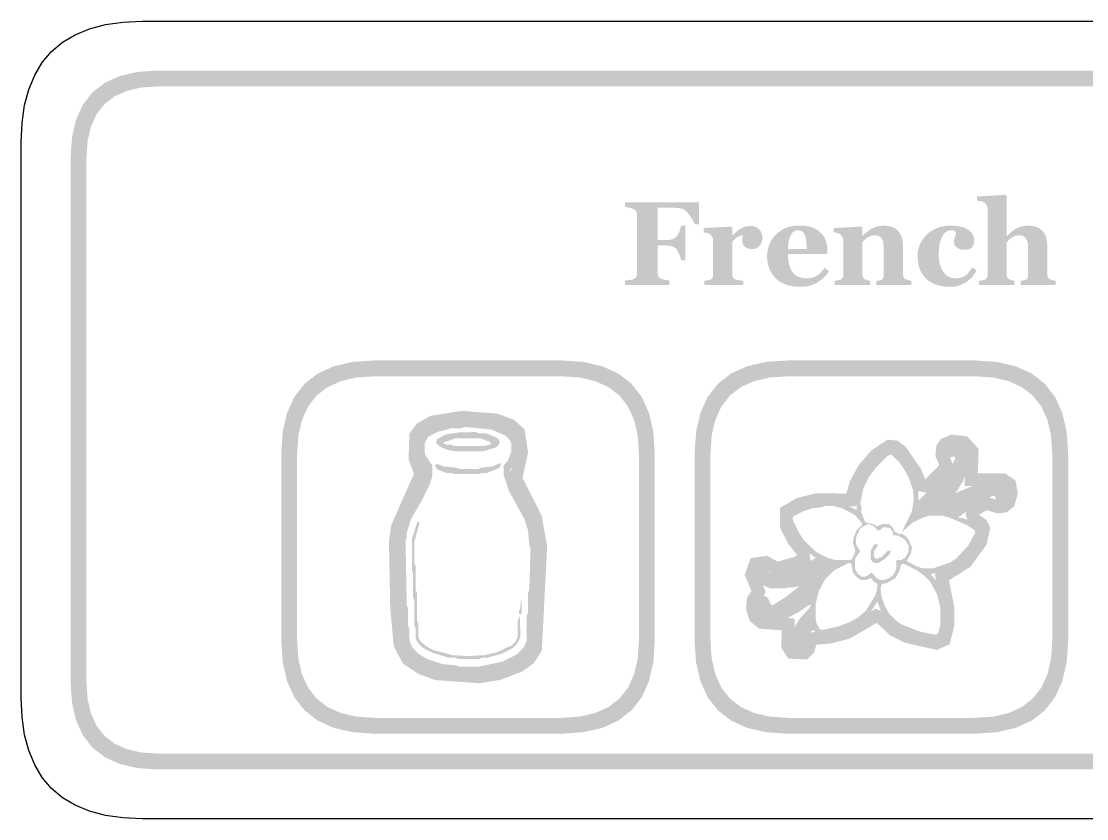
# Model space of a CAD drawing. Header units: millimetres. Extents: x 6 to 297, y 55 to 451.
# Drawn here: x 5.96 to 32.77, y 385.16 to 405.24 of the extents above; entities that cross this region are included whole.
import ezdxf

# ---------------------------------------------------------------- set-up
doc = ezdxf.new("R2010")
doc.units = ezdxf.units.MM
doc.layers.add('CUT', color=1, linetype='Continuous')
doc.layers.add('RASTER', color=7, linetype='Continuous')

msp = doc.modelspace()

# ---------------------------------------------------------------- hatches: boundary and pattern name
at = {"layer": 'RASTER'}
h = msp.add_hatch(color=7, dxfattribs=at)
h.paths.add_polyline_path([(7.2, 401.8), (7.234, 402.316), (7.337, 402.763), (7.509, 403.141), (7.75, 403.45), (8.059, 403.691), (8.438, 403.862), (8.884, 403.966), (9.4, 404), (66.6, 404), (67.116, 403.966), (67.563, 403.862), (67.941, 403.691), (68.25, 403.45), (68.491, 403.141), (68.663, 402.763), (68.766, 402.316), (68.8, 401.8), (68.8, 388.6), (68.766, 388.084), (68.663, 387.638), (68.491, 387.259), (68.25, 386.95), (67.941, 386.709), (67.563, 386.538), (67.116, 386.434), (66.6, 386.4), (9.4, 386.4), (8.884, 386.434), (8.438, 386.538), (8.059, 386.709), (7.75, 386.95), (7.509, 387.259), (7.337, 387.638), (7.234, 388.084), (7.2, 388.6)])
h.paths.add_polyline_path([(7.6, 401.8), (7.6, 388.6), (7.628, 388.178), (7.712, 387.813), (7.853, 387.503), (8.05, 387.25), (8.303, 387.053), (8.612, 386.912), (8.978, 386.828), (9.4, 386.8), (66.6, 386.8), (67.022, 386.828), (67.387, 386.912), (67.697, 387.053), (67.95, 387.25), (68.147, 387.503), (68.288, 387.813), (68.372, 388.178), (68.4, 388.6), (68.4, 401.8), (68.372, 402.222), (68.288, 402.588), (68.147, 402.897), (67.95, 403.15), (67.697, 403.347), (67.387, 403.487), (67.022, 403.572), (66.6, 403.6), (9.4, 403.6), (8.978, 403.572), (8.612, 403.487), (8.303, 403.347), (8.05, 403.15), (7.853, 402.897), (7.712, 402.588), (7.628, 402.222), (7.6, 401.8)], flags=0)
for points in [[(31.989, 398.6), (31.107, 398.6), (31.107, 398.707), (31.115, 398.708), (31.122, 398.708), (31.131, 398.709), (31.139, 398.71), (31.148, 398.711), (31.157, 398.712), (31.166, 398.713), (31.176, 398.714), (31.186, 398.715), (31.195, 398.717), (31.203, 398.718), (31.21, 398.72), (31.217, 398.722), (31.224, 398.724), (31.23, 398.726), (31.235, 398.729), (31.242, 398.733), (31.249, 398.738), (31.255, 398.743), (31.261, 398.749), (31.266, 398.755), (31.27, 398.761), (31.274, 398.768), (31.278, 398.776), (31.281, 398.784), (31.283, 398.793), (31.285, 398.803), (31.287, 398.814), (31.289, 398.826), (31.29, 398.838), (31.29, 398.852), (31.29, 398.867), (31.29, 399.552), (31.289, 399.589), (31.287, 399.623), (31.282, 399.655), (31.276, 399.684), (31.268, 399.711), (31.259, 399.736), (31.247, 399.758), (31.234, 399.778), (31.219, 399.795), (31.203, 399.81), (31.185, 399.823), (31.166, 399.834), (31.145, 399.842), (31.123, 399.848), (31.099, 399.851), (31.073, 399.852), (31.059, 399.852), (31.045, 399.851), (31.031, 399.85), (31.017, 399.848), (31.003, 399.846), (30.99, 399.843), (30.977, 399.839), (30.964, 399.835), (30.952, 399.83), (30.939, 399.825), (30.927, 399.819), (30.914, 399.813), (30.902, 399.807), (30.89, 399.799), (30.878, 399.792), (30.865, 399.784), (30.855, 399.776), (30.845, 399.769), (30.836, 399.761), (30.827, 399.754), (30.819, 399.746), (30.811, 399.739), (30.804, 399.731), (30.797, 399.724), (30.791, 399.716), (30.785, 399.709), (30.779, 399.701), (30.774, 399.695), (30.768, 399.688), (30.763, 399.682), (30.759, 399.675), (30.754, 399.669), (30.754, 398.883), (30.754, 398.87), (30.755, 398.857), (30.756, 398.845), (30.757, 398.834), (30.759, 398.824), (30.762, 398.814), (30.764, 398.805), (30.767, 398.797), (30.771, 398.789), (30.775, 398.782), (30.781, 398.775), (30.786, 398.768), (30.793, 398.762), (30.8, 398.756), (30.808, 398.75), (30.817, 398.745), (30.823, 398.742), (30.829, 398.739), (30.836, 398.736), (30.843, 398.733), (30.85, 398.73), (30.858, 398.727), (30.866, 398.724), (30.875, 398.722), (30.884, 398.719), (30.893, 398.717), (30.902, 398.715), (30.91, 398.713), (30.919, 398.711), (30.928, 398.709), (30.936, 398.708), (30.945, 398.707), (30.945, 398.6), (30.054, 398.6), (30.054, 398.707), (30.063, 398.708), (30.073, 398.708), (30.082, 398.709), (30.091, 398.71), (30.101, 398.711), (30.11, 398.712), (30.119, 398.713), (30.128, 398.714), (30.137, 398.715), (30.145, 398.717), (30.154, 398.718), (30.162, 398.72), (30.17, 398.722), (30.177, 398.724), (30.185, 398.726), (30.192, 398.729), (30.203, 398.734), (30.213, 398.739), (30.223, 398.744), (30.231, 398.75), (30.239, 398.757), (30.245, 398.764), (30.251, 398.771), (30.255, 398.779), (30.259, 398.788), (30.263, 398.797), (30.266, 398.807), (30.268, 398.818), (30.27, 398.829), (30.271, 398.841), (30.272, 398.853), (30.272, 398.867), (30.272, 400.5), (30.272, 400.512), (30.271, 400.524), (30.269, 400.536), (30.267, 400.548), (30.264, 400.561), (30.26, 400.574), (30.255, 400.586), (30.25, 400.6), (30.244, 400.612), (30.238, 400.624), (30.231, 400.635), (30.224, 400.646), (30.216, 400.655), (30.207, 400.664), (30.198, 400.672), (30.189, 400.679), (30.181, 400.683), (30.172, 400.688), (30.163, 400.692), (30.153, 400.696), (30.142, 400.699), (30.13, 400.703), (30.117, 400.706), (30.104, 400.709), (30.09, 400.711), (30.077, 400.714), (30.064, 400.716), (30.051, 400.718), (30.039, 400.719), (30.027, 400.721), (30.015, 400.722), (30.004, 400.723), (30.004, 400.829), (30.732, 400.868), (30.754, 400.844), (30.754, 399.836), (30.76, 399.836), (30.774, 399.849), (30.787, 399.861), (30.8, 399.872), (30.813, 399.884), (30.825, 399.895), (30.837, 399.906), (30.849, 399.916), (30.86, 399.926), (30.872, 399.936), (30.884, 399.947), (30.897, 399.957), (30.91, 399.967), (30.924, 399.977), (30.938, 399.987), (30.954, 399.997), (30.969, 400.008), (30.984, 400.016), (30.999, 400.025), (31.015, 400.033), (31.032, 400.04), (31.05, 400.048), (31.069, 400.055), (31.09, 400.061), (31.111, 400.068), (31.133, 400.074), (31.155, 400.079), (31.178, 400.083), (31.201, 400.086), (31.225, 400.089), (31.249, 400.091), (31.274, 400.092), (31.299, 400.093), (31.357, 400.091), (31.41, 400.084), (31.46, 400.074), (31.507, 400.059), (31.55, 400.039), (31.589, 400.016), (31.624, 399.988), (31.656, 399.956), (31.684, 399.921), (31.708, 399.883), (31.729, 399.842), (31.745, 399.799), (31.758, 399.752), (31.768, 399.703), (31.773, 399.652), (31.775, 399.598), (31.775, 398.88), (31.775, 398.867), (31.776, 398.854), (31.777, 398.842), (31.779, 398.831), (31.781, 398.821), (31.784, 398.811), (31.787, 398.802), (31.791, 398.793), (31.796, 398.786), (31.801, 398.778), (31.807, 398.771), (31.814, 398.764), (31.822, 398.758), (31.831, 398.752), (31.841, 398.747), (31.851, 398.742), (31.858, 398.739), (31.865, 398.736), (31.872, 398.734), (31.879, 398.731), (31.887, 398.729), (31.894, 398.726), (31.902, 398.724), (31.91, 398.722), (31.918, 398.719), (31.927, 398.717), (31.936, 398.715), (31.946, 398.714), (31.956, 398.712), (31.966, 398.71), (31.978, 398.708), (31.989, 398.707)], [(23.015, 400.123), (22.903, 400.123), (22.891, 400.154), (22.877, 400.185), (22.862, 400.217), (22.844, 400.249), (22.824, 400.281), (22.802, 400.314), (22.778, 400.348), (22.752, 400.382), (22.726, 400.414), (22.699, 400.443), (22.673, 400.467), (22.648, 400.488), (22.622, 400.505), (22.597, 400.518), (22.572, 400.527), (22.548, 400.532), (22.537, 400.534), (22.524, 400.535), (22.511, 400.536), (22.497, 400.538), (22.482, 400.539), (22.466, 400.54), (22.449, 400.541), (22.431, 400.542), (22.413, 400.543), (22.395, 400.544), (22.378, 400.545), (22.361, 400.546), (22.344, 400.546), (22.328, 400.547), (22.312, 400.547), (22.296, 400.547), (21.972, 400.547), (21.972, 399.731), (22.179, 399.731), (22.201, 399.731), (22.221, 399.732), (22.242, 399.734), (22.261, 399.736), (22.28, 399.739), (22.298, 399.742), (22.315, 399.746), (22.331, 399.751), (22.347, 399.756), (22.363, 399.762), (22.378, 399.77), (22.392, 399.778), (22.406, 399.788), (22.42, 399.798), (22.433, 399.809), (22.446, 399.822), (22.455, 399.832), (22.464, 399.843), (22.473, 399.856), (22.482, 399.871), (22.49, 399.887), (22.499, 399.904), (22.508, 399.923), (22.517, 399.944), (22.525, 399.965), (22.532, 399.985), (22.539, 400.005), (22.544, 400.024), (22.549, 400.042), (22.553, 400.059), (22.556, 400.075), (22.558, 400.091), (22.67, 400.091), (22.67, 399.217), (22.558, 399.217), (22.556, 399.234), (22.553, 399.251), (22.549, 399.27), (22.544, 399.29), (22.538, 399.31), (22.531, 399.332), (22.522, 399.354), (22.513, 399.377), (22.503, 399.4), (22.494, 399.42), (22.485, 399.439), (22.476, 399.456), (22.468, 399.47), (22.46, 399.483), (22.453, 399.494), (22.446, 399.502), (22.435, 399.514), (22.423, 399.524), (22.41, 399.534), (22.397, 399.543), (22.383, 399.551), (22.369, 399.559), (22.353, 399.566), (22.337, 399.572), (22.32, 399.577), (22.303, 399.582), (22.284, 399.586), (22.265, 399.589), (22.244, 399.591), (22.223, 399.593), (22.202, 399.594), (22.179, 399.595), (21.972, 399.595), (21.972, 398.906), (21.973, 398.893), (21.974, 398.881), (21.975, 398.869), (21.977, 398.857), (21.98, 398.846), (21.984, 398.836), (21.988, 398.826), (21.992, 398.816), (21.998, 398.807), (22.004, 398.798), (22.012, 398.79), (22.021, 398.782), (22.031, 398.775), (22.042, 398.768), (22.054, 398.761), (22.068, 398.755), (22.076, 398.752), (22.085, 398.749), (22.095, 398.746), (22.106, 398.743), (22.117, 398.74), (22.13, 398.737), (22.143, 398.734), (22.156, 398.731), (22.17, 398.728), (22.184, 398.726), (22.198, 398.724), (22.212, 398.721), (22.226, 398.719), (22.24, 398.718), (22.254, 398.716), (22.268, 398.714), (22.268, 398.6), (21.148, 398.6), (21.148, 398.714), (21.159, 398.715), (21.171, 398.717), (21.183, 398.718), (21.197, 398.72), (21.212, 398.721), (21.227, 398.723), (21.243, 398.725), (21.26, 398.727), (21.277, 398.729), (21.293, 398.731), (21.307, 398.733), (21.32, 398.736), (21.332, 398.738), (21.342, 398.741), (21.351, 398.744), (21.359, 398.746), (21.371, 398.752), (21.383, 398.758), (21.394, 398.764), (21.403, 398.771), (21.412, 398.778), (21.42, 398.786), (21.426, 398.795), (21.432, 398.804), (21.437, 398.813), (21.441, 398.823), (21.444, 398.834), (21.447, 398.845), (21.45, 398.857), (21.451, 398.87), (21.452, 398.883), (21.452, 398.897), (21.452, 400.364), (21.452, 400.376), (21.451, 400.388), (21.45, 400.399), (21.448, 400.41), (21.445, 400.421), (21.442, 400.431), (21.438, 400.441), (21.434, 400.451), (21.429, 400.46), (21.423, 400.469), (21.415, 400.477), (21.406, 400.485), (21.396, 400.493), (21.385, 400.5), (21.372, 400.507), (21.359, 400.513), (21.348, 400.517), (21.336, 400.522), (21.324, 400.526), (21.311, 400.53), (21.297, 400.534), (21.282, 400.538), (21.267, 400.542), (21.25, 400.545), (21.234, 400.549), (21.219, 400.552), (21.204, 400.555), (21.191, 400.557), (21.179, 400.56), (21.167, 400.562), (21.157, 400.563), (21.148, 400.564), (21.148, 400.679), (23.015, 400.679)], [(24.605, 399.785), (24.604, 399.758), (24.6, 399.731), (24.595, 399.705), (24.588, 399.681), (24.578, 399.656), (24.566, 399.633), (24.552, 399.611), (24.536, 399.59), (24.518, 399.57), (24.499, 399.553), (24.478, 399.538), (24.456, 399.526), (24.433, 399.517), (24.408, 399.511), (24.382, 399.507), (24.354, 399.505), (24.328, 399.506), (24.303, 399.509), (24.279, 399.513), (24.256, 399.519), (24.233, 399.526), (24.212, 399.536), (24.192, 399.547), (24.173, 399.559), (24.156, 399.574), (24.141, 399.59), (24.128, 399.607), (24.118, 399.626), (24.11, 399.647), (24.104, 399.67), (24.101, 399.694), (24.099, 399.719), (24.099, 399.732), (24.1, 399.743), (24.1, 399.754), (24.101, 399.765), (24.102, 399.774), (24.103, 399.783), (24.105, 399.791), (24.107, 399.799), (24.108, 399.806), (24.11, 399.813), (24.112, 399.82), (24.114, 399.827), (24.115, 399.833), (24.117, 399.84), (24.118, 399.846), (24.12, 399.852), (24.103, 399.851), (24.086, 399.848), (24.068, 399.844), (24.051, 399.839), (24.033, 399.833), (24.015, 399.825), (23.996, 399.816), (23.978, 399.806), (23.959, 399.794), (23.942, 399.782), (23.924, 399.768), (23.907, 399.754), (23.891, 399.739), (23.876, 399.723), (23.861, 399.706), (23.846, 399.688), (23.846, 398.884), (23.846, 398.872), (23.847, 398.86), (23.848, 398.848), (23.85, 398.837), (23.852, 398.827), (23.855, 398.817), (23.858, 398.808), (23.862, 398.799), (23.866, 398.791), (23.871, 398.783), (23.877, 398.776), (23.884, 398.769), (23.891, 398.763), (23.899, 398.757), (23.907, 398.751), (23.916, 398.746), (23.925, 398.743), (23.935, 398.739), (23.946, 398.735), (23.959, 398.732), (23.972, 398.728), (23.987, 398.725), (24.003, 398.722), (24.021, 398.719), (24.038, 398.717), (24.055, 398.714), (24.07, 398.712), (24.083, 398.711), (24.096, 398.709), (24.107, 398.708), (24.117, 398.707), (24.126, 398.707), (24.126, 398.6), (23.146, 398.6), (23.146, 398.707), (23.155, 398.708), (23.164, 398.709), (23.173, 398.709), (23.183, 398.71), (23.192, 398.711), (23.201, 398.713), (23.21, 398.714), (23.22, 398.715), (23.229, 398.716), (23.238, 398.718), (23.246, 398.719), (23.254, 398.721), (23.262, 398.723), (23.27, 398.725), (23.277, 398.727), (23.283, 398.729), (23.295, 398.733), (23.305, 398.738), (23.314, 398.743), (23.323, 398.749), (23.331, 398.756), (23.337, 398.763), (23.343, 398.771), (23.348, 398.779), (23.352, 398.787), (23.356, 398.797), (23.359, 398.807), (23.361, 398.818), (23.363, 398.829), (23.364, 398.841), (23.365, 398.853), (23.365, 398.867), (23.365, 399.719), (23.365, 399.732), (23.364, 399.745), (23.362, 399.757), (23.359, 399.769), (23.356, 399.781), (23.351, 399.792), (23.346, 399.803), (23.341, 399.814), (23.334, 399.824), (23.327, 399.833), (23.32, 399.843), (23.313, 399.851), (23.305, 399.859), (23.297, 399.867), (23.289, 399.874), (23.281, 399.88), (23.274, 399.885), (23.266, 399.889), (23.259, 399.893), (23.251, 399.896), (23.242, 399.9), (23.233, 399.903), (23.224, 399.907), (23.214, 399.91), (23.204, 399.912), (23.193, 399.915), (23.183, 399.917), (23.172, 399.919), (23.16, 399.921), (23.149, 399.923), (23.137, 399.924), (23.125, 399.926), (23.125, 400.033), (23.824, 400.071), (23.846, 400.049), (23.846, 399.836), (23.852, 399.836), (23.877, 399.865), (23.903, 399.892), (23.929, 399.917), (23.956, 399.941), (23.983, 399.963), (24.01, 399.984), (24.038, 400.003), (24.066, 400.02), (24.095, 400.036), (24.124, 400.049), (24.153, 400.061), (24.182, 400.07), (24.212, 400.077), (24.242, 400.083), (24.272, 400.086), (24.303, 400.087), (24.336, 400.086), (24.368, 400.082), (24.398, 400.075), (24.426, 400.066), (24.452, 400.054), (24.477, 400.039), (24.5, 400.022), (24.522, 400.003), (24.541, 399.981), (24.558, 399.957), (24.572, 399.933), (24.584, 399.906), (24.593, 399.878), (24.6, 399.849), (24.603, 399.818), (24.605, 399.785)], [(28.355, 398.6), (27.473, 398.6), (27.473, 398.707), (27.48, 398.708), (27.488, 398.708), (27.495, 398.709), (27.504, 398.71), (27.512, 398.711), (27.521, 398.712), (27.531, 398.713), (27.54, 398.714), (27.55, 398.715), (27.559, 398.717), (27.567, 398.718), (27.575, 398.72), (27.582, 398.722), (27.589, 398.724), (27.595, 398.726), (27.6, 398.729), (27.608, 398.733), (27.615, 398.738), (27.621, 398.743), (27.627, 398.749), (27.632, 398.755), (27.637, 398.761), (27.641, 398.768), (27.644, 398.776), (27.647, 398.784), (27.65, 398.793), (27.652, 398.803), (27.654, 398.814), (27.656, 398.826), (27.657, 398.838), (27.657, 398.852), (27.657, 398.867), (27.657, 399.552), (27.657, 399.588), (27.654, 399.622), (27.65, 399.654), (27.644, 399.683), (27.636, 399.71), (27.627, 399.735), (27.615, 399.757), (27.603, 399.777), (27.588, 399.795), (27.572, 399.81), (27.554, 399.823), (27.535, 399.834), (27.514, 399.842), (27.491, 399.848), (27.467, 399.851), (27.441, 399.852), (27.426, 399.852), (27.412, 399.851), (27.398, 399.85), (27.384, 399.848), (27.371, 399.846), (27.357, 399.843), (27.344, 399.839), (27.332, 399.835), (27.319, 399.83), (27.306, 399.825), (27.294, 399.819), (27.282, 399.813), (27.269, 399.807), (27.257, 399.799), (27.245, 399.792), (27.233, 399.784), (27.222, 399.776), (27.212, 399.769), (27.203, 399.761), (27.194, 399.754), (27.186, 399.746), (27.178, 399.739), (27.171, 399.731), (27.165, 399.724), (27.158, 399.716), (27.152, 399.709), (27.146, 399.701), (27.141, 399.695), (27.136, 399.688), (27.131, 399.682), (27.126, 399.675), (27.121, 399.669), (27.121, 398.883), (27.122, 398.87), (27.122, 398.858), (27.123, 398.847), (27.125, 398.836), (27.127, 398.825), (27.13, 398.815), (27.133, 398.806), (27.136, 398.797), (27.14, 398.789), (27.145, 398.781), (27.15, 398.774), (27.155, 398.767), (27.162, 398.761), (27.169, 398.755), (27.176, 398.75), (27.184, 398.745), (27.19, 398.742), (27.197, 398.739), (27.204, 398.736), (27.211, 398.733), (27.218, 398.73), (27.226, 398.727), (27.234, 398.724), (27.243, 398.722), (27.252, 398.719), (27.26, 398.717), (27.269, 398.715), (27.278, 398.713), (27.286, 398.711), (27.295, 398.709), (27.303, 398.708), (27.312, 398.707), (27.312, 398.6), (26.421, 398.6), (26.421, 398.707), (26.43, 398.708), (26.439, 398.709), (26.449, 398.709), (26.458, 398.71), (26.467, 398.711), (26.476, 398.713), (26.486, 398.714), (26.495, 398.715), (26.504, 398.716), (26.513, 398.718), (26.522, 398.719), (26.53, 398.721), (26.538, 398.723), (26.545, 398.725), (26.552, 398.727), (26.559, 398.729), (26.57, 398.733), (26.58, 398.738), (26.59, 398.743), (26.598, 398.749), (26.606, 398.756), (26.613, 398.763), (26.618, 398.771), (26.623, 398.779), (26.627, 398.787), (26.631, 398.797), (26.634, 398.807), (26.636, 398.818), (26.638, 398.829), (26.64, 398.841), (26.641, 398.853), (26.641, 398.867), (26.641, 399.719), (26.641, 399.73), (26.639, 399.742), (26.638, 399.753), (26.635, 399.764), (26.632, 399.775), (26.628, 399.786), (26.623, 399.797), (26.617, 399.808), (26.611, 399.819), (26.605, 399.829), (26.598, 399.839), (26.59, 399.848), (26.582, 399.857), (26.574, 399.865), (26.565, 399.873), (26.556, 399.88), (26.549, 399.885), (26.542, 399.889), (26.534, 399.893), (26.526, 399.896), (26.518, 399.9), (26.509, 399.903), (26.499, 399.907), (26.489, 399.91), (26.479, 399.912), (26.469, 399.915), (26.458, 399.917), (26.447, 399.919), (26.436, 399.921), (26.424, 399.923), (26.413, 399.924), (26.401, 399.926), (26.401, 400.033), (27.099, 400.071), (27.121, 400.049), (27.121, 399.836), (27.127, 399.836), (27.138, 399.846), (27.149, 399.856), (27.16, 399.866), (27.173, 399.877), (27.185, 399.888), (27.199, 399.899), (27.212, 399.912), (27.227, 399.924), (27.241, 399.937), (27.256, 399.949), (27.27, 399.96), (27.283, 399.971), (27.297, 399.981), (27.31, 399.99), (27.323, 399.999), (27.335, 400.008), (27.349, 400.016), (27.364, 400.025), (27.381, 400.033), (27.398, 400.04), (27.416, 400.048), (27.435, 400.055), (27.456, 400.061), (27.477, 400.068), (27.499, 400.074), (27.522, 400.079), (27.545, 400.083), (27.568, 400.086), (27.592, 400.089), (27.616, 400.091), (27.64, 400.092), (27.665, 400.093), (27.723, 400.091), (27.777, 400.084), (27.827, 400.074), (27.874, 400.059), (27.917, 400.04), (27.956, 400.016), (27.991, 399.989), (28.023, 399.957), (28.051, 399.922), (28.075, 399.884), (28.096, 399.843), (28.112, 399.8), (28.126, 399.753), (28.135, 399.704), (28.14, 399.652), (28.142, 399.598), (28.142, 398.88), (28.143, 398.867), (28.143, 398.854), (28.145, 398.842), (28.146, 398.831), (28.149, 398.821), (28.151, 398.811), (28.155, 398.802), (28.158, 398.793), (28.163, 398.786), (28.168, 398.778), (28.174, 398.771), (28.182, 398.764), (28.189, 398.758), (28.198, 398.752), (28.208, 398.747), (28.219, 398.742), (28.225, 398.74), (28.231, 398.737), (28.238, 398.734), (28.245, 398.732), (28.252, 398.729), (28.26, 398.727), (28.268, 398.724), (28.276, 398.722), (28.285, 398.719), (28.294, 398.717), (28.304, 398.715), (28.313, 398.713), (28.323, 398.711), (28.333, 398.709), (28.344, 398.708), (28.355, 398.707)], [(29.327, 398.553), (29.277, 398.554), (29.229, 398.557), (29.181, 398.561), (29.136, 398.568), (29.091, 398.576), (29.049, 398.586), (29.008, 398.599), (28.968, 398.612), (28.93, 398.628), (28.893, 398.645), (28.858, 398.663), (28.826, 398.683), (28.794, 398.703), (28.765, 398.726), (28.737, 398.749), (28.711, 398.774), (28.686, 398.801), (28.663, 398.829), (28.642, 398.858), (28.622, 398.888), (28.604, 398.919), (28.588, 398.952), (28.573, 398.985), (28.56, 399.02), (28.548, 399.056), (28.538, 399.093), (28.529, 399.13), (28.522, 399.169), (28.517, 399.208), (28.513, 399.248), (28.511, 399.288), (28.51, 399.329), (28.511, 399.367), (28.514, 399.405), (28.519, 399.442), (28.525, 399.478), (28.534, 399.514), (28.544, 399.55), (28.557, 399.585), (28.571, 399.62), (28.587, 399.653), (28.604, 399.686), (28.622, 399.718), (28.642, 399.749), (28.664, 399.778), (28.686, 399.807), (28.71, 399.835), (28.736, 399.861), (28.763, 399.887), (28.792, 399.912), (28.823, 399.935), (28.856, 399.957), (28.89, 399.978), (28.925, 399.997), (28.963, 400.015), (29.001, 400.032), (29.042, 400.047), (29.083, 400.06), (29.125, 400.071), (29.169, 400.08), (29.213, 400.087), (29.258, 400.092), (29.305, 400.095), (29.352, 400.096), (29.418, 400.094), (29.48, 400.089), (29.539, 400.081), (29.594, 400.07), (29.645, 400.056), (29.693, 400.038), (29.738, 400.018), (29.779, 399.994), (29.815, 399.967), (29.847, 399.938), (29.874, 399.907), (29.896, 399.874), (29.913, 399.839), (29.926, 399.801), (29.933, 399.761), (29.935, 399.719), (29.934, 399.693), (29.932, 399.669), (29.927, 399.646), (29.921, 399.624), (29.914, 399.603), (29.904, 399.584), (29.893, 399.566), (29.88, 399.549), (29.864, 399.534), (29.847, 399.521), (29.827, 399.51), (29.804, 399.501), (29.779, 399.494), (29.751, 399.489), (29.721, 399.486), (29.688, 399.485), (29.661, 399.486), (29.635, 399.488), (29.61, 399.492), (29.587, 399.498), (29.564, 399.505), (29.543, 399.514), (29.523, 399.525), (29.504, 399.537), (29.487, 399.551), (29.472, 399.566), (29.459, 399.582), (29.448, 399.598), (29.44, 399.616), (29.435, 399.635), (29.431, 399.654), (29.43, 399.675), (29.43, 399.693), (29.431, 399.711), (29.433, 399.729), (29.436, 399.747), (29.439, 399.764), (29.443, 399.782), (29.448, 399.8), (29.453, 399.817), (29.459, 399.834), (29.464, 399.85), (29.468, 399.865), (29.472, 399.879), (29.475, 399.892), (29.478, 399.904), (29.48, 399.915), (29.481, 399.924), (29.477, 399.931), (29.473, 399.937), (29.468, 399.942), (29.463, 399.947), (29.458, 399.952), (29.452, 399.957), (29.446, 399.961), (29.44, 399.965), (29.434, 399.968), (29.426, 399.971), (29.418, 399.973), (29.408, 399.975), (29.398, 399.976), (29.387, 399.978), (29.375, 399.978), (29.363, 399.978), (29.346, 399.978), (29.33, 399.976), (29.315, 399.974), (29.3, 399.971), (29.285, 399.966), (29.27, 399.961), (29.256, 399.955), (29.242, 399.948), (29.229, 399.939), (29.216, 399.929), (29.203, 399.918), (29.19, 399.905), (29.178, 399.891), (29.165, 399.875), (29.153, 399.858), (29.141, 399.839), (29.13, 399.82), (29.12, 399.8), (29.11, 399.777), (29.101, 399.754), (29.092, 399.728), (29.084, 399.701), (29.076, 399.673), (29.069, 399.643), (29.062, 399.611), (29.057, 399.578), (29.052, 399.544), (29.049, 399.507), (29.046, 399.47), (29.043, 399.43), (29.042, 399.39), (29.042, 399.347), (29.044, 399.283), (29.049, 399.223), (29.059, 399.166), (29.072, 399.112), (29.09, 399.061), (29.111, 399.013), (29.135, 398.968), (29.164, 398.927), (29.195, 398.889), (29.228, 398.857), (29.262, 398.829), (29.298, 398.807), (29.336, 398.789), (29.374, 398.777), (29.415, 398.769), (29.456, 398.767), (29.496, 398.768), (29.533, 398.772), (29.569, 398.777), (29.602, 398.785), (29.634, 398.795), (29.663, 398.808), (29.69, 398.823), (29.715, 398.84), (29.738, 398.859), (29.761, 398.88), (29.784, 398.902), (29.805, 398.927), (29.826, 398.954), (29.847, 398.982), (29.866, 399.013), (29.885, 399.045), (29.995, 398.969), (29.984, 398.947), (29.972, 398.925), (29.959, 398.904), (29.946, 398.884), (29.932, 398.863), (29.917, 398.844), (29.902, 398.825), (29.887, 398.806), (29.871, 398.788), (29.854, 398.77), (29.836, 398.753), (29.818, 398.736), (29.799, 398.72), (29.778, 398.704), (29.758, 398.689), (29.736, 398.675), (29.713, 398.66), (29.69, 398.647), (29.666, 398.634), (29.643, 398.622), (29.62, 398.611), (29.596, 398.601), (29.572, 398.592), (29.549, 398.584), (29.524, 398.577), (29.499, 398.57), (29.473, 398.565), (29.446, 398.561), (29.418, 398.557), (29.388, 398.555), (29.358, 398.554), (29.327, 398.553)]]:
    msp.add_hatch(color=7, dxfattribs=at).paths.add_polyline_path(points)
h = msp.add_hatch(color=7, dxfattribs=at)
h.paths.add_polyline_path([(26.281, 398.95), (26.267, 398.929), (26.254, 398.909), (26.239, 398.889), (26.224, 398.869), (26.208, 398.849), (26.192, 398.83), (26.175, 398.811), (26.157, 398.793), (26.138, 398.774), (26.119, 398.757), (26.1, 398.74), (26.079, 398.724), (26.058, 398.708), (26.037, 398.694), (26.015, 398.679), (25.992, 398.666), (25.967, 398.652), (25.943, 398.64), (25.918, 398.628), (25.893, 398.617), (25.868, 398.607), (25.843, 398.598), (25.819, 398.589), (25.793, 398.582), (25.768, 398.575), (25.741, 398.569), (25.714, 398.564), (25.686, 398.56), (25.656, 398.557), (25.626, 398.555), (25.595, 398.554), (25.563, 398.553), (25.509, 398.554), (25.458, 398.557), (25.408, 398.562), (25.361, 398.569), (25.315, 398.577), (25.271, 398.588), (25.229, 398.6), (25.188, 398.615), (25.15, 398.631), (25.113, 398.648), (25.078, 398.667), (25.045, 398.687), (25.013, 398.708), (24.983, 398.731), (24.955, 398.755), (24.928, 398.78), (24.904, 398.807), (24.88, 398.835), (24.859, 398.863), (24.839, 398.894), (24.821, 398.925), (24.804, 398.957), (24.789, 398.991), (24.775, 399.026), (24.764, 399.061), (24.753, 399.098), (24.745, 399.135), (24.737, 399.173), (24.732, 399.212), (24.728, 399.251), (24.726, 399.291), (24.725, 399.332), (24.726, 399.37), (24.728, 399.406), (24.733, 399.443), (24.739, 399.479), (24.746, 399.514), (24.756, 399.55), (24.767, 399.584), (24.78, 399.619), (24.794, 399.653), (24.81, 399.685), (24.827, 399.717), (24.846, 399.748), (24.866, 399.778), (24.888, 399.807), (24.911, 399.835), (24.936, 399.863), (24.962, 399.888), (24.989, 399.912), (25.018, 399.935), (25.048, 399.957), (25.081, 399.977), (25.114, 399.996), (25.15, 400.014), (25.187, 400.031), (25.225, 400.046), (25.265, 400.059), (25.306, 400.07), (25.348, 400.079), (25.391, 400.087), (25.435, 400.092), (25.48, 400.095), (25.526, 400.096), (25.576, 400.095), (25.624, 400.092), (25.67, 400.089), (25.713, 400.083), (25.754, 400.076), (25.793, 400.068), (25.829, 400.057), (25.863, 400.046), (25.895, 400.033), (25.926, 400.019), (25.956, 400.003), (25.984, 399.986), (26.01, 399.969), (26.035, 399.95), (26.059, 399.929), (26.081, 399.908), (26.101, 399.887), (26.12, 399.864), (26.138, 399.841), (26.153, 399.817), (26.168, 399.792), (26.181, 399.766), (26.193, 399.739), (26.203, 399.711), (26.212, 399.683), (26.22, 399.654), (26.226, 399.624), (26.231, 399.595), (26.236, 399.565), (26.239, 399.535), (26.24, 399.504), (26.241, 399.473), (26.241, 399.378), (25.251, 399.378), (25.253, 399.305), (25.258, 399.237), (25.267, 399.173), (25.28, 399.113), (25.296, 399.059), (25.316, 399.008), (25.339, 398.962), (25.366, 398.921), (25.398, 398.884), (25.433, 398.852), (25.472, 398.825), (25.516, 398.803), (25.564, 398.786), (25.617, 398.774), (25.673, 398.767), (25.734, 398.764), (25.768, 398.765), (25.801, 398.769), (25.833, 398.775), (25.865, 398.783), (25.895, 398.794), (25.925, 398.806), (25.954, 398.822), (25.982, 398.84), (26.009, 398.859), (26.035, 398.88), (26.06, 398.902), (26.083, 398.925), (26.106, 398.95), (26.128, 398.975), (26.149, 399.002), (26.169, 399.031)])
h.paths.add_polyline_path([(25.721, 399.507), (25.721, 399.529), (25.72, 399.551), (25.72, 399.573), (25.719, 399.596), (25.718, 399.618), (25.716, 399.641), (25.714, 399.664), (25.712, 399.687), (25.71, 399.709), (25.707, 399.731), (25.704, 399.751), (25.7, 399.771), (25.696, 399.789), (25.692, 399.806), (25.687, 399.823), (25.681, 399.838), (25.675, 399.854), (25.668, 399.87), (25.66, 399.885), (25.652, 399.898), (25.643, 399.911), (25.634, 399.922), (25.624, 399.932), (25.613, 399.942), (25.602, 399.95), (25.59, 399.957), (25.578, 399.963), (25.564, 399.968), (25.55, 399.972), (25.536, 399.975), (25.52, 399.976), (25.504, 399.977), (25.477, 399.975), (25.451, 399.97), (25.426, 399.961), (25.403, 399.948), (25.381, 399.932), (25.361, 399.913), (25.342, 399.889), (25.324, 399.863), (25.308, 399.832), (25.294, 399.797), (25.282, 399.758), (25.272, 399.715), (25.264, 399.668), (25.258, 399.616), (25.253, 399.561), (25.251, 399.501)], flags=0)
h = msp.add_hatch(color=7, dxfattribs=at)
h.paths.add_polyline_path([(12.5, 394.35), (12.537, 394.901), (12.647, 395.378), (12.83, 395.782), (13.087, 396.113), (13.418, 396.37), (13.822, 396.553), (14.299, 396.663), (14.85, 396.7), (19.55, 396.7), (20.101, 396.663), (20.578, 396.553), (20.982, 396.37), (21.313, 396.112), (21.57, 395.782), (21.753, 395.378), (21.863, 394.901), (21.9, 394.35), (21.9, 389.65), (21.863, 389.099), (21.753, 388.622), (21.57, 388.218), (21.313, 387.888), (20.982, 387.63), (20.578, 387.447), (20.101, 387.337), (19.55, 387.3), (14.85, 387.3), (14.299, 387.337), (13.822, 387.447), (13.418, 387.63), (13.087, 387.888), (12.83, 388.218), (12.647, 388.622), (12.537, 389.099), (12.5, 389.65)])
h.paths.add_polyline_path([(12.9, 394.35), (12.9, 389.65), (12.93, 389.193), (13.022, 388.797), (13.174, 388.462), (13.388, 388.188), (13.662, 387.974), (13.997, 387.822), (14.393, 387.73), (14.85, 387.7), (19.55, 387.7), (20.007, 387.73), (20.403, 387.822), (20.738, 387.974), (21.013, 388.188), (21.226, 388.462), (21.378, 388.797), (21.47, 389.193), (21.5, 389.65), (21.5, 394.35), (21.47, 394.807), (21.378, 395.203), (21.226, 395.538), (21.013, 395.813), (20.738, 396.026), (20.403, 396.178), (20.007, 396.27), (19.55, 396.3), (14.85, 396.3), (14.393, 396.27), (13.997, 396.178), (13.662, 396.026), (13.388, 395.813), (13.174, 395.538), (13.022, 395.203), (12.93, 394.807), (12.9, 394.35)], flags=0)
h = msp.add_hatch(color=7, dxfattribs=at)
h.paths.add_polyline_path([(22.9, 394.35), (22.937, 394.901), (23.047, 395.378), (23.23, 395.782), (23.488, 396.113), (23.818, 396.37), (24.222, 396.553), (24.699, 396.663), (25.25, 396.7), (29.95, 396.7), (30.501, 396.663), (30.978, 396.553), (31.382, 396.37), (31.713, 396.112), (31.97, 395.782), (32.153, 395.378), (32.263, 394.901), (32.3, 394.35), (32.3, 389.65), (32.263, 389.099), (32.153, 388.622), (31.97, 388.218), (31.713, 387.888), (31.382, 387.63), (30.978, 387.447), (30.501, 387.337), (29.95, 387.3), (25.25, 387.3), (24.699, 387.337), (24.222, 387.447), (23.818, 387.63), (23.488, 387.888), (23.23, 388.218), (23.047, 388.622), (22.937, 389.099), (22.9, 389.65)])
h.paths.add_polyline_path([(23.3, 394.35), (23.3, 389.65), (23.33, 389.193), (23.422, 388.797), (23.574, 388.462), (23.788, 388.188), (24.062, 387.974), (24.397, 387.822), (24.793, 387.73), (25.25, 387.7), (29.95, 387.7), (30.407, 387.73), (30.803, 387.822), (31.138, 387.974), (31.413, 388.188), (31.626, 388.462), (31.778, 388.797), (31.87, 389.193), (31.9, 389.65), (31.9, 394.35), (31.87, 394.807), (31.778, 395.203), (31.626, 395.538), (31.413, 395.813), (31.138, 396.026), (30.803, 396.178), (30.407, 396.27), (29.95, 396.3), (25.25, 396.3), (24.793, 396.27), (24.397, 396.178), (24.062, 396.026), (23.788, 395.813), (23.574, 395.538), (23.422, 395.203), (23.33, 394.807), (23.3, 394.35)], flags=0)
h = msp.add_hatch(color=7, dxfattribs=at)
h.paths.add_polyline_path([(17.046, 395.43), (17.928, 395.363), (18.354, 395.207), (18.621, 394.965), (18.711, 394.378), (18.57, 393.743), (19.052, 392.794), (19.191, 392.017), (19.056, 389.391), (18.853, 389.076), (18.571, 388.87), (18.026, 388.66), (17.497, 388.571), (16.376, 388.651), (15.962, 388.803), (15.562, 389.064), (15.329, 389.508), (15.242, 390.489), (15.21, 392.145), (15.266, 392.546), (15.839, 393.843), (15.703, 394.209), (15.725, 394.855), (15.909, 395.109), (16.25, 395.304)])
h.paths.add_polyline_path([(17.059, 395.108), (16.358, 394.997), (16.128, 394.865), (16.042, 394.746), (16.025, 394.262), (16.185, 393.832), (15.576, 392.457), (15.53, 392.126), (15.562, 390.507), (15.642, 389.6), (15.807, 389.286), (16.107, 389.091), (16.444, 388.967), (17.481, 388.893), (17.941, 388.971), (18.417, 389.153), (18.616, 389.3), (18.741, 389.492), (18.869, 391.997), (18.745, 392.691), (18.232, 393.701), (18.386, 394.389), (18.322, 394.804), (18.185, 394.928), (17.859, 395.047), (17.059, 395.108)], flags=0)
h = msp.add_hatch(color=7, dxfattribs=at)
h.paths.add_polyline_path([(16.856, 395.176), (17.521, 395.186), (17.585, 395.154), (17.714, 395.154), (18.067, 395.058), (18.301, 394.939), (18.366, 394.874), (18.452, 394.704), (18.484, 394.48), (18.452, 394.415), (18.452, 394.255), (18.366, 394.085), (18.26, 393.966), (18.292, 393.709), (18.475, 393.314), (18.838, 392.649), (18.934, 392.2), (18.934, 391.172), (18.902, 391.108), (18.902, 390.434), (18.87, 390.37), (18.87, 389.695), (18.838, 389.535), (18.751, 389.365), (18.526, 389.14), (18.067, 388.925), (17.65, 388.828), (17.425, 388.828), (17.361, 388.796), (17.039, 388.796), (16.975, 388.828), (16.558, 388.86), (16.237, 388.957), (15.874, 389.14), (15.681, 389.332), (15.595, 389.503), (15.53, 389.759), (15.498, 390.723), (15.466, 390.787), (15.466, 392.296), (15.595, 392.746), (16.076, 393.645), (16.14, 393.869), (16.131, 393.988), (16.034, 394.085), (15.948, 394.255), (15.916, 394.608), (16.034, 394.874), (16.163, 394.971), (16.526, 395.122)])
h.paths.add_polyline_path([(17.104, 395.025), (17.039, 394.993), (16.783, 394.993), (16.429, 394.897), (16.195, 394.778), (16.108, 394.608), (16.108, 394.383), (16.14, 394.287), (16.301, 394.062), (16.301, 393.773), (16.237, 393.58), (16.034, 393.173), (15.755, 392.681), (15.659, 392.36), (15.659, 392.232), (15.627, 392.168), (15.659, 390.53), (15.691, 390.466), (15.691, 390.016), (15.723, 389.952), (15.723, 389.695), (15.755, 389.567), (15.81, 389.461), (15.97, 389.3), (16.173, 389.182), (16.558, 389.053), (16.911, 389.021), (16.975, 388.989), (17.457, 388.989), (18.067, 389.117), (18.43, 389.3), (18.59, 389.461), (18.645, 389.567), (18.677, 389.663), (18.677, 390.273), (18.709, 390.337), (18.709, 390.851), (18.741, 390.915), (18.773, 391.975), (18.741, 392.039), (18.709, 392.425), (18.613, 392.714), (18.227, 393.42), (18.099, 393.805), (18.099, 394.062), (18.205, 394.181), (18.292, 394.415), (18.292, 394.608), (18.237, 394.714), (18.141, 394.81), (17.778, 394.961)], flags=0)
h.paths.add_polyline_path([(16.985, 394.887), (17.393, 394.897), (17.457, 394.865), (17.65, 394.865), (17.948, 394.746), (18.003, 394.64), (17.961, 394.553), (17.884, 394.502), (17.585, 394.415), (16.847, 394.415), (16.686, 394.447), (16.484, 394.534), (16.42, 394.598), (16.397, 394.64), (16.42, 394.714), (16.622, 394.833)], flags=0)
h.paths.add_polyline_path([(16.879, 394.736), (16.567, 394.63), (16.654, 394.576), (16.783, 394.576), (16.847, 394.544), (17.585, 394.544), (17.746, 394.576), (17.778, 394.608), (17.755, 394.65), (17.521, 394.736)], flags=0)
h.paths.add_polyline_path([(18.012, 394.117), (18.035, 394.094), (17.98, 393.988), (17.682, 393.869), (17.553, 393.869), (17.489, 393.837), (16.847, 393.837), (16.783, 393.869), (16.654, 393.869), (16.42, 393.956), (16.365, 394.062), (16.429, 394.094), (16.59, 394.03), (16.911, 393.998), (16.975, 393.966), (17.457, 393.966), (17.521, 393.998), (17.81, 394.03)], flags=0)
h.paths.add_polyline_path([(15.925, 392.64), (15.98, 392.617), (15.851, 392.136), (15.851, 391.59), (15.884, 391.525), (15.884, 390.915), (15.916, 390.851), (15.916, 390.145), (15.948, 390.081), (15.948, 389.727), (16.002, 389.621), (16.163, 389.493), (16.333, 389.406), (16.815, 389.278), (17.21, 389.255), (17.617, 389.278), (17.906, 389.342), (18.301, 389.525), (18.398, 389.621), (18.452, 389.759), (18.452, 390.145), (18.507, 390.264), (18.516, 389.727), (18.43, 389.557), (18.333, 389.461), (18.035, 389.31), (17.682, 389.214), (17.553, 389.214), (17.489, 389.182), (16.943, 389.182), (16.879, 389.214), (16.718, 389.214), (16.301, 389.342), (16.067, 389.461), (15.938, 389.589), (15.884, 389.695), (15.884, 389.952), (15.851, 390.016), (15.851, 390.659), (15.819, 390.723), (15.819, 391.333), (15.787, 391.397), (15.787, 392.2)], flags=0)
h.paths.add_polyline_path([(18.526, 390.649), (18.549, 390.626), (18.549, 390.337), (18.516, 390.305), (18.484, 390.337), (18.484, 390.402), (18.516, 390.466)], flags=0)
h = msp.add_hatch(color=7, dxfattribs=at)
h.paths.add_polyline_path([(29.368, 394.833), (29.757, 394.787), (30.047, 394.475), (30.026, 393.859), (30.708, 393.859), (30.978, 393.673), (31.032, 393.342), (30.945, 393.031), (30.751, 392.873), (30.511, 392.848), (30.257, 392.93), (30.061, 392.817), (30.057, 392.807), (30.054, 392.817), (30.244, 392.682), (30.34, 392.49), (30.246, 392.061), (29.839, 391.502), (29.302, 391.164), (29.433, 390.496), (29.433, 390.009), (29.319, 389.553), (28.997, 389.409), (28.19, 389.592), (27.814, 389.779), (27.506, 390.076), (27.477, 390.089), (26.807, 389.696), (26.328, 389.573), (25.962, 389.541), (25.913, 389.356), (25.726, 389.169), (25.261, 389.192), (25.082, 389.461), (25.093, 389.904), (24.53, 389.947), (24.287, 390.135), (24.193, 390.437), (24.221, 390.726), (24.332, 390.897), (24.16, 391.303), (24.312, 391.72), (24.723, 391.782), (24.988, 391.635), (25.404, 391.748), (25.475, 391.793), (25.471, 391.815), (25.252, 392.089), (25.049, 392.492), (25.049, 392.989), (25.466, 393.232), (25.953, 393.357), (26.717, 393.346), (26.815, 393.677), (27.031, 394.065), (27.337, 394.423), (27.75, 394.704), (28.011, 394.681), (28.216, 394.52), (28.599, 393.967), (28.703, 393.704), (28.699, 393.705), (29.036, 394.037), (29.05, 394.084), (28.959, 394.289), (28.982, 394.552), (29.095, 394.722)])
h.paths.add_polyline_path([(29.412, 394.506), (29.307, 394.463), (29.293, 394.442), (29.285, 394.343), (29.39, 394.107), (29.319, 393.867), (28.8, 393.354), (28.467, 393.429), (28.315, 393.815), (27.98, 394.298), (27.888, 394.371), (27.836, 394.375), (27.552, 394.183), (27.295, 393.881), (27.112, 393.552), (26.955, 393.022), (25.991, 393.037), (25.589, 392.933), (25.369, 392.805), (25.369, 392.568), (25.522, 392.263), (25.776, 391.947), (25.82, 391.635), (25.535, 391.451), (24.946, 391.293), (24.663, 391.449), (24.548, 391.432), (24.504, 391.311), (24.693, 390.866), (24.532, 390.618), (24.518, 390.47), (24.563, 390.326), (24.65, 390.259), (25.42, 390.201), (25.405, 389.554), (25.438, 389.504), (25.601, 389.496), (25.626, 389.521), (25.71, 389.841), (26.274, 389.889), (26.684, 389.995), (27.454, 390.447), (27.686, 390.347), (28, 390.044), (28.298, 389.896), (28.964, 389.745), (29.046, 389.781), (29.113, 390.048), (29.113, 390.465), (28.946, 391.318), (29.616, 391.74), (29.948, 392.195), (30.003, 392.448), (29.993, 392.468), (29.779, 392.62), (29.717, 392.827), (29.809, 393.04), (30.219, 393.278), (30.545, 393.173), (30.623, 393.181), (30.664, 393.214), (30.704, 393.36), (30.684, 393.487), (30.608, 393.539), (29.695, 393.539), (29.722, 394.354), (29.603, 394.483), (29.412, 394.506)], flags=0)
h = msp.add_hatch(color=7, dxfattribs=at)
h.paths.add_polyline_path([(29.414, 394.593), (29.566, 394.601), (29.653, 394.555), (29.76, 394.476), (29.831, 394.335), (29.831, 394.095), (29.805, 393.989), (29.653, 393.662), (29.467, 393.359), (30.017, 393.59), (30.363, 393.67), (30.576, 393.644), (30.716, 393.572), (30.77, 393.519), (30.815, 393.404), (30.754, 393.2), (30.663, 393.104), (30.629, 393.085), (30.488, 393.104), (30.469, 393.271), (30.416, 393.298), (30.063, 393.12), (29.547, 392.758), (29.573, 392.721), (29.619, 392.74), (29.698, 392.713), (29.946, 392.588), (30.079, 392.482), (30.097, 392.368), (30.044, 392.235), (29.946, 392.041), (29.813, 391.855), (29.547, 391.589), (29.3, 391.437), (29.087, 391.358), (28.874, 391.331), (28.848, 391.304), (28.962, 391.18), (29.087, 390.932), (29.193, 390.507), (29.193, 390.002), (29.095, 389.702), (29.007, 389.656), (28.795, 389.683), (28.236, 389.842), (27.989, 389.967), (27.67, 390.26), (27.572, 390.427), (27.5, 390.632), (27.261, 390.26), (26.995, 390.074), (26.695, 389.922), (26.163, 389.789), (26.004, 389.789), (25.879, 389.914), (25.756, 389.797), (25.685, 389.683), (25.711, 389.577), (25.693, 389.462), (25.552, 389.364), (25.411, 389.409), (25.313, 389.55), (25.313, 389.736), (25.366, 389.896), (25.544, 390.196), (25.772, 390.446), (25.836, 390.552), (25.783, 390.542), (25.48, 390.34), (25.233, 390.215), (24.967, 390.135), (24.728, 390.135), (24.56, 390.207), (24.454, 390.34), (24.409, 390.48), (24.454, 390.648), (24.497, 390.712), (24.568, 390.746), (24.648, 390.773), (24.736, 390.728), (24.826, 390.552), (24.861, 390.534), (25.188, 390.738), (25.544, 391.02), (25.392, 390.985), (25.259, 390.985), (25.206, 390.959), (24.808, 390.959), (24.507, 391.084), (24.409, 391.251), (24.409, 391.384), (24.454, 391.472), (24.534, 391.552), (24.621, 391.57), (24.709, 391.525), (24.773, 391.376), (24.808, 391.358), (24.94, 391.358), (25.339, 391.464), (25.818, 391.65), (25.95, 391.73), (25.81, 391.828), (25.597, 392.041), (25.464, 392.227), (25.366, 392.394), (25.259, 392.66), (25.278, 392.828), (25.411, 392.934), (25.578, 393.006), (25.818, 393.085), (26.083, 393.139), (26.456, 393.139), (26.721, 393.059), (26.979, 392.934), (26.961, 393.298), (27.04, 393.564), (27.165, 393.811), (27.272, 393.971), (27.564, 394.29), (27.838, 394.468), (27.952, 394.422), (28.058, 394.316), (28.324, 393.944), (28.502, 393.537), (28.529, 393.431), (28.529, 393.218), (28.555, 393.192), (29.175, 393.795), (29.387, 394.088), (29.459, 394.228), (29.451, 394.274), (29.406, 394.282), (29.353, 394.255), (29.239, 394.274), (29.193, 394.335), (29.193, 394.414), (29.265, 394.529)])
h.paths.add_polyline_path([(27.838, 394.335), (27.75, 394.29), (27.458, 393.997), (27.298, 393.784), (27.147, 393.484), (27.067, 393.085), (27.093, 393.032), (27.093, 392.873), (27.192, 392.626), (27.386, 392.58), (27.492, 392.527), (27.625, 392.58), (27.785, 392.58), (27.872, 392.509), (27.936, 392.386), (28.024, 392.341), (28.104, 392.341), (28.218, 392.269), (28.298, 392.163), (28.369, 391.996), (28.343, 391.836), (28.236, 391.65), (28.476, 391.517), (28.635, 391.464), (28.901, 391.464), (29.334, 391.615), (29.494, 391.722), (29.786, 392.041), (29.964, 392.368), (29.946, 392.429), (29.733, 392.562), (29.326, 392.74), (29.114, 392.793), (28.821, 392.793), (28.635, 392.74), (28.388, 392.615), (28.112, 392.376), (28.369, 392.899), (28.415, 393.2), (28.396, 393.431), (28.29, 393.75), (28.165, 393.971), (28.032, 394.157)], flags=0)
h.paths.add_polyline_path([(26.163, 393.032), (26.11, 393.006), (25.871, 392.979), (25.632, 392.899), (25.384, 392.774), (25.366, 392.713), (25.392, 392.634), (25.544, 392.333), (25.65, 392.174), (25.889, 391.934), (25.996, 391.855), (26.243, 391.73), (26.429, 391.677), (26.828, 391.677), (26.862, 391.695), (26.934, 391.863), (26.934, 391.942), (26.881, 392.102), (26.907, 392.261), (26.979, 392.429), (27.101, 392.546), (27.12, 392.58), (27.101, 392.615), (26.942, 392.801), (26.615, 392.979), (26.402, 393.032)], flags=0)
h.paths.add_polyline_path([(27.28, 392.58), (27.112, 392.509), (27.059, 392.455), (26.961, 392.235), (26.961, 392.075), (27.067, 391.889), (26.934, 391.703), (26.934, 391.464), (27.006, 391.323), (27.12, 391.251), (27.2, 391.251), (27.359, 391.358), (27.484, 391.217), (27.572, 391.172), (27.678, 391.172), (27.793, 391.217), (27.899, 391.296), (27.971, 391.437), (27.979, 391.669), (28.104, 391.677), (28.202, 391.738), (28.29, 391.889), (28.29, 392.022), (28.191, 392.19), (28.024, 392.288), (27.899, 392.296), (27.891, 392.368), (27.819, 392.482), (27.652, 392.501), (27.527, 392.402), (27.394, 392.535)], flags=0)
h.paths.add_polyline_path([(27.42, 392.067), (27.492, 392.075), (27.519, 392.049), (27.412, 391.889), (27.412, 391.756), (27.466, 391.703), (27.606, 391.748), (27.75, 391.897), (27.811, 391.916), (27.838, 391.889), (27.793, 391.802), (27.713, 391.722), (27.519, 391.597), (27.439, 391.597), (27.367, 391.631), (27.333, 391.703), (27.333, 391.916)], flags=0)
h.paths.add_polyline_path([(26.775, 391.597), (26.421, 391.419), (26.182, 391.18), (26.03, 390.906), (25.95, 390.587), (25.95, 390.188), (25.977, 390.055), (26.057, 389.922), (26.163, 389.922), (26.509, 390.002), (26.801, 390.108), (27.022, 390.233), (27.208, 390.393), (27.439, 390.773), (27.492, 390.932), (27.5, 391.073), (27.404, 391.137), (27.333, 391.225), (27.226, 391.172), (27.093, 391.172), (27.006, 391.217), (26.881, 391.358), (26.846, 391.589)], flags=0)
h.paths.add_polyline_path([(28.13, 391.57), (28.096, 391.552), (28.05, 391.384), (27.952, 391.217), (27.731, 391.092), (27.617, 391.073), (27.599, 391.039), (27.58, 390.951), (27.599, 390.773), (27.678, 390.534), (27.803, 390.313), (27.963, 390.153), (28.122, 390.047), (28.582, 389.869), (28.981, 389.789), (29.034, 389.842), (29.087, 390.055), (29.087, 390.454), (29.007, 390.799), (28.829, 391.126), (28.67, 391.286), (28.484, 391.419), (28.183, 391.57)], flags=0)

# ---------------------------------------------------------------- linework, layer by layer
at = {"layer": 'CUT'}
msp.add_lwpolyline([(67.001, 385.16), (8.999, 385.16), (8.517, 385.181), (8.075, 385.244), (7.675, 385.349), (7.315, 385.497), (6.997, 385.688), (6.722, 385.922), (6.488, 386.197), (6.297, 386.515), (6.149, 386.875), (6.044, 387.275), (5.981, 387.717), (5.96, 388.199), (5.96, 402.201), (5.981, 402.683), (6.044, 403.125), (6.149, 403.525), (6.297, 403.885), (6.488, 404.203), (6.722, 404.478), (6.997, 404.712), (7.315, 404.903), (7.675, 405.051), (8.075, 405.156), (8.517, 405.219), (8.999, 405.24), (67.001, 405.24)], dxfattribs=at)

doc.saveas('drawing.dxf')
